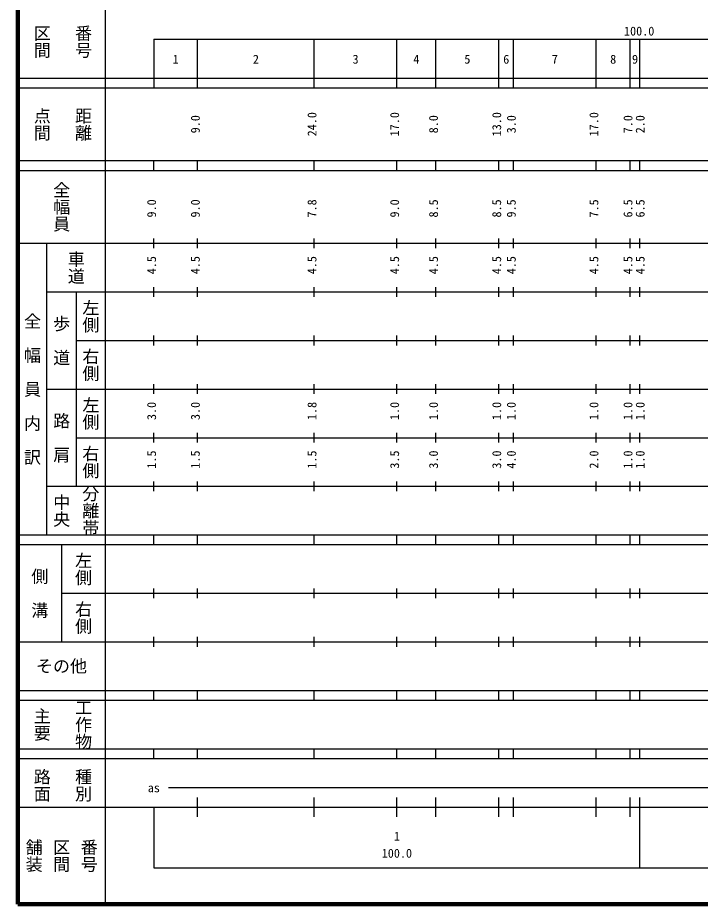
# Model space of a CAD drawing. Units: millimetres on the paper, enlarged 1000 times. Extents: x 40000 to 680000, y 20000 to 380000.
# Drawn here: x 40000 to 180414, y 20000 to 202409 of the extents above; entities that cross this region are included whole.
import ezdxf
from ezdxf.enums import TextEntityAlignment as Align

# ---------------------------------------------------------------- set-up
doc = ezdxf.new("R2010")
doc.units = ezdxf.units.MM
doc.header["$LTSCALE"] = 1000
doc.layers.add('M-TTL', color=2, linetype='Continuous', lineweight=140)
doc.layers.add('M-TTL-BAND', color=7, linetype='Continuous', lineweight=25)
doc.styles.add('@ＭＳ ゴシック', font='')
doc.styles.add('ＭＳ ゴシック', font='')
doc.styles.get('@ＭＳ ゴシック').set_extended_font_data('@MS Gothic')
doc.styles.get('ＭＳ ゴシック').set_extended_font_data('MS Gothic')

msp = doc.modelspace()

# ---------------------------------------------------------------- linework, layer by layer
at = {"layer": 'M-TTL'}
for p, q in [((40000, 380000), (40000, 20000)), ((40000, 20000), (680000, 20000))]:
    msp.add_line(p, q, dxfattribs=at)
at = {"layer": 'M-TTL-BAND'}
for p, q in [((58000, 370000), (58000, 20000)), ((68000, 198000), (579000, 198000)), ((68000, 198000), (68000, 188000)), ((77000, 188000), (77000, 198000)), ((101000, 188000), (101000, 198000)), ((118000, 188000), (118000, 198000)), ((126000, 188000), (126000, 198000)), ((139000, 188000), (139000, 198000)), ((142000, 188000), (142000, 198000)), ((159000, 188000), (159000, 198000)), ((166000, 188000), (166000, 198000)), ((168000, 188000), (168000, 198000)), ((40000, 190000), (579000, 190000)), ((40000, 188000), (579000, 188000)), ((40000, 173000), (579000, 173000)), ((68000, 171000), (68000, 173000)), ((77000, 171000), (77000, 173000)), ((101000, 171000), (101000, 173000)), ((118000, 171000), (118000, 173000)), ((126000, 171000), (126000, 173000)), ((139000, 171000), (139000, 173000)), ((142000, 171000), (142000, 173000)), ((159000, 171000), (159000, 173000)), ((166000, 171000), (166000, 173000)), ((168000, 171000), (168000, 173000)), ((40000, 171000), (579000, 171000)), ((68000, 155000), (68000, 157000)), ((77000, 155000), (77000, 157000)), ((101000, 155000), (101000, 157000)), ((118000, 155000), (118000, 157000)), ((126000, 155000), (126000, 157000)), ((139000, 155000), (139000, 157000)), ((142000, 155000), (142000, 157000)), ((159000, 155000), (159000, 157000)), ((166000, 155000), (166000, 157000)), ((168000, 155000), (168000, 157000)), ((40000, 156000), (579000, 156000)), ((46000, 96000), (46000, 156000)), ((46000, 146000), (579000, 146000)), ((52000, 146000), (52000, 106000)), ((68000, 145000), (68000, 147000)), ((77000, 145000), (77000, 147000)), ((101000, 145000), (101000, 147000)), ((118000, 145000), (118000, 147000)), ((126000, 145000), (126000, 147000)), ((139000, 145000), (139000, 147000)), ((142000, 145000), (142000, 147000)), ((159000, 145000), (159000, 147000)), ((166000, 145000), (166000, 147000)), ((168000, 145000), (168000, 147000)), ((68000, 135000), (68000, 137000)), ((77000, 135000), (77000, 137000)), ((101000, 135000), (101000, 137000)), ((118000, 135000), (118000, 137000)), ((126000, 135000), (126000, 137000)), ((139000, 135000), (139000, 137000)), ((142000, 135000), (142000, 137000)), ((159000, 135000), (159000, 137000)), ((166000, 135000), (166000, 137000)), ((168000, 135000), (168000, 137000)), ((52000, 136000), (579000, 136000)), ((46000, 126000), (579000, 126000)), ((68000, 125000), (68000, 127000)), ((77000, 125000), (77000, 127000)), ((101000, 125000), (101000, 127000)), ((118000, 125000), (118000, 127000)), ((126000, 125000), (126000, 127000)), ((139000, 125000), (139000, 127000)), ((142000, 125000), (142000, 127000)), ((159000, 125000), (159000, 127000)), ((166000, 125000), (166000, 127000)), ((168000, 125000), (168000, 127000)), ((68000, 115000), (68000, 117000)), ((77000, 115000), (77000, 117000)), ((101000, 115000), (101000, 117000)), ((118000, 115000), (118000, 117000)), ((126000, 115000), (126000, 117000)), ((139000, 115000), (139000, 117000)), ((142000, 115000), (142000, 117000)), ((159000, 115000), (159000, 117000)), ((166000, 115000), (166000, 117000)), ((168000, 115000), (168000, 117000)), ((52000, 116000), (579000, 116000)), ((46000, 106000), (579000, 106000)), ((68000, 105000), (68000, 107000)), ((77000, 105000), (77000, 107000)), ((101000, 105000), (101000, 107000)), ((118000, 105000), (118000, 107000)), ((126000, 105000), (126000, 107000)), ((139000, 105000), (139000, 107000)), ((142000, 105000), (142000, 107000)), ((159000, 105000), (159000, 107000)), ((166000, 105000), (166000, 107000)), ((168000, 105000), (168000, 107000)), ((40000, 96000), (579000, 96000)), ((68000, 94000), (68000, 96000)), ((77000, 94000), (77000, 96000)), ((101000, 94000), (101000, 96000)), ((118000, 94000), (118000, 96000)), ((126000, 94000), (126000, 96000)), ((139000, 94000), (139000, 96000)), ((142000, 94000), (142000, 96000)), ((159000, 94000), (159000, 96000)), ((166000, 94000), (166000, 96000)), ((168000, 94000), (168000, 96000)), ((40000, 94000), (579000, 94000)), ((49000, 94000), (49000, 74000)), ((49000, 84000), (579000, 84000)), ((68000, 83000), (68000, 85000)), ((77000, 83000), (77000, 85000)), ((101000, 83000), (101000, 85000)), ((118000, 83000), (118000, 85000)), ((126000, 83000), (126000, 85000)), ((139000, 83000), (139000, 85000)), ((142000, 83000), (142000, 85000)), ((159000, 83000), (159000, 85000)), ((166000, 83000), (166000, 85000)), ((168000, 83000), (168000, 85000)), ((68000, 73000), (68000, 75000)), ((77000, 73000), (77000, 75000)), ((101000, 73000), (101000, 75000)), ((118000, 73000), (118000, 75000)), ((126000, 73000), (126000, 75000)), ((139000, 73000), (139000, 75000)), ((142000, 73000), (142000, 75000)), ((159000, 73000), (159000, 75000)), ((166000, 73000), (166000, 75000)), ((168000, 73000), (168000, 75000)), ((40000, 74000), (579000, 74000)), ((40000, 64000), (579000, 64000)), ((68000, 62000), (68000, 64000)), ((77000, 62000), (77000, 64000)), ((101000, 62000), (101000, 64000)), ((118000, 62000), (118000, 64000)), ((126000, 62000), (126000, 64000)), ((139000, 62000), (139000, 64000)), ((142000, 62000), (142000, 64000)), ((159000, 62000), (159000, 64000)), ((166000, 62000), (166000, 64000)), ((168000, 62000), (168000, 64000)), ((40000, 62000), (579000, 62000)), ((40000, 52000), (579000, 52000)), ((68000, 50000), (68000, 52000)), ((77000, 50000), (77000, 52000)), ((101000, 50000), (101000, 52000)), ((118000, 50000), (118000, 52000)), ((126000, 50000), (126000, 52000)), ((139000, 50000), (139000, 52000)), ((142000, 50000), (142000, 52000)), ((159000, 50000), (159000, 52000)), ((166000, 50000), (166000, 52000)), ((168000, 50000), (168000, 52000)), ((40000, 50000), (579000, 50000)), ((71000, 44000), (565000, 44000)), ((77000, 38000), (77000, 42000)), ((101000, 38000), (101000, 42000)), ((118000, 38000), (118000, 42000)), ((126000, 38000), (126000, 42000)), ((139000, 38000), (139000, 42000)), ((142000, 38000), (142000, 42000)), ((159000, 38000), (159000, 42000)), ((166000, 38000), (166000, 42000)), ((168000, 27500), (168000, 42000)), ((40000, 40000), (579000, 40000)), ((68000, 40000), (68000, 27500)), ((68000, 27500), (579000, 27500))]:
    msp.add_line(p, q, dxfattribs=at)

# ---------------------------------------------------------------- texts
at = {"layer": 'M-TTL-BAND', "style": '@ＭＳ ゴシック'}
for s, p in [('番号', (53500, 197500)), ('区間', (45000, 197500)), ('点間', (45000, 180500)), ('距離', (53500, 180500)), ('全幅員', (49000, 163500)), ('車道', (52000, 151000)), ('左側', (55000, 141000)), ('全\u3000幅\u3000員\u3000内\u3000訳', (43000, 126000)), ('歩\u3000道', (49000, 136000)), ('右側', (55000, 131000)), ('左側', (55000, 121000)), ('路\u3000肩', (49000, 116000)), ('右側', (55000, 111000)), ('分離帯', (55000, 101000)), ('中央', (49000, 101000)), ('左側', (53500, 89000)), ('側\u3000溝', (44500, 84000)), ('右側', (53500, 79000)), ('主要', (45000, 57000)), ('工作物', (53500, 57000)), ('路面', (45000, 44500)), ('種別', (53500, 44500)), ('舗装', (43333, 30000)), ('区間', (49000, 30000)), ('番号', (54667, 30000))]:
    msp.add_text(s, height=2566, rotation=270, dxfattribs=at).set_placement(p, align=Align.MIDDLE_CENTER)
at = {"layer": 'M-TTL-BAND', "style": 'ＭＳ ゴシック'}
for s, p in [('100.0', (167844, 198195)), ('1', (72500, 192405)), ('2', (89000, 192405)), ('3', (109500, 192405)), ('4', (122000, 192405)), ('5', (132500, 192405)), ('6', (140500, 192405)), ('7', (150500, 192405)), ('8', (162500, 192405)), ('9', (167000, 192405)), ('as', (68000, 42500)), ('1', (118000, 32523)), ('100.0', (118000, 29033))]:
    msp.add_text(s, height=1833, dxfattribs=at).set_placement(p, align=Align.BOTTOM_CENTER)
for s, p in [('24.0', (102000, 180500)), ('17.0', (119000, 180500)), ('13.0', (140000, 180500)), ('17.0', (160000, 180500)), ('9.0', (78000, 180500)), ('8.0', (127000, 180500)), ('3.0', (143000, 180500)), ('7.0', (167000, 180500)), ('2.0', (169505, 180500)), ('9.0', (69000, 163174)), ('9.0', (78000, 163174)), ('7.8', (102000, 163174)), ('9.0', (119000, 163174)), ('8.5', (127000, 163174)), ('8.5', (140000, 163174)), ('9.5', (143000, 163174)), ('7.5', (160000, 163174)), ('6.5', (167000, 163174)), ('6.5', (169505, 163174)), ('4.5', (69000, 151500)), ('4.5', (78000, 151500)), ('4.5', (102000, 151500)), ('4.5', (119000, 151500)), ('4.5', (127000, 151500)), ('4.5', (140000, 151500)), ('4.5', (143000, 151500)), ('4.5', (160000, 151500)), ('4.5', (167000, 151500)), ('4.5', (169505, 151500)), ('3.0', (69000, 121500)), ('3.0', (78000, 121500)), ('1.8', (102000, 121500)), ('1.0', (119000, 121500)), ('1.0', (127000, 121500)), ('1.0', (140000, 121500)), ('1.0', (143000, 121500)), ('1.0', (160000, 121500)), ('1.0', (167000, 121500)), ('1.0', (169505, 121500)), ('1.5', (69000, 111500)), ('1.5', (78000, 111500)), ('1.5', (102000, 111500)), ('3.5', (119000, 111500)), ('3.0', (127000, 111500)), ('3.0', (140000, 111500)), ('4.0', (143000, 111500)), ('2.0', (160000, 111500)), ('1.0', (167000, 111500)), ('1.0', (169505, 111500))]:
    msp.add_text(s, height=1833, rotation=90, dxfattribs=at).set_placement(p, align=Align.BOTTOM_CENTER)
msp.add_text('その他', height=2566, dxfattribs=at).set_placement((49000, 69000), align=Align.MIDDLE_CENTER)

doc.saveas('drawing.dxf')
